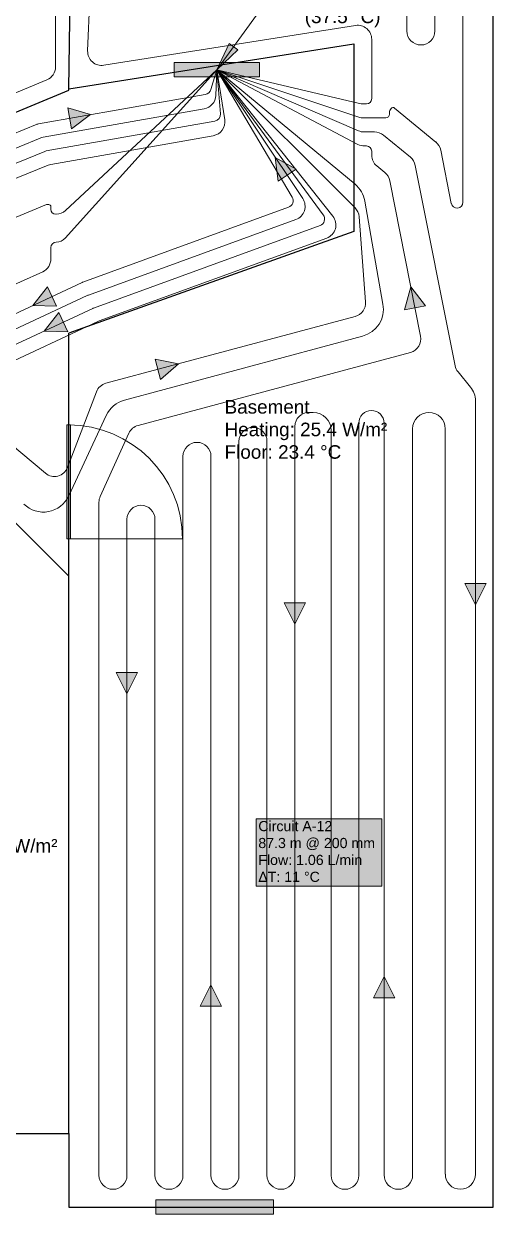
# Model space of a CAD drawing. Header units: inches. Extents: x 829 to 1577, y -3239 to 778.
# Drawn here: x 1274.6 to 1406.6, y 272.6 to 607.2 of the extents above; entities that cross this region are included whole.
import ezdxf

# ---------------------------------------------------------------- set-up
doc = ezdxf.new("R2010")
doc.units = ezdxf.units.IN
doc.header["$MEASUREMENT"] = 0
for name, color, linetype in [('BUILDING_WALLOPENINGS', 7, 'Continuous'), ('BUILDING_WALLS', 7, 'Continuous'), ('GENERAL_TABLES', 7, 'Continuous'), ('RADIANT_CIRCUITS', 7, 'Continuous'), ('RADIANT_MANIFOLDS', 7, 'Continuous')]:
    doc.layers.add(name, color=color, linetype=linetype)
doc.styles.add('Arial0', font='', dxfattribs={"height": 4})
doc.styles.get('Arial0').set_extended_font_data('Arial')

msp = doc.modelspace()

# ---------------------------------------------------------------- hatches: boundary and pattern name
at = {"layer": 'BUILDING_WALLOPENINGS', "lineweight": 0, "true_color": 0xffffff}
h = msp.add_hatch(color=7, dxfattribs=at)
h.dxf.hatch_style = 1
h.paths.add_polyline_path([(1287.71, 462.46), (1286.71, 462.46), (1286.71, 494.46), (1287.71, 494.46)], flags=16)
h = msp.add_hatch(color=7, dxfattribs=at)
h.dxf.hatch_style = 1
h.paths.add_polyline_path([(1287.71, 462.46), (1286.71, 462.46), (1286.71, 494.46), (1287.71, 494.46)], flags=16)
h = msp.add_hatch(color=7, dxfattribs=at)
h.dxf.hatch_style = 1
h.paths.add_polyline_path([(1287.71, 462.46), (1286.71, 462.46), (1286.71, 494.46), (1287.71, 494.46)], flags=16)
at = {"layer": 'BUILDING_WALLOPENINGS', "lineweight": 0, "true_color": 0xffffff, "transparency": 33554560}
h = msp.add_hatch(color=7, dxfattribs=at)
h.dxf.hatch_style = 1
h.paths.add_polyline_path([(1311.7, 272.58), (1311.7, 276.58), (1344.86, 276.58), (1344.86, 272.58)], flags=16)
at = {"layer": 'GENERAL_TABLES', "lineweight": 0}
h = msp.add_hatch(color=0, dxfattribs=at)
h.dxf.hatch_style = 1
h.paths.add_polyline_path([(1328.84, 594.31), (1332.33, 601.66), (1334.76, 599.9)], flags=16)
at = {"layer": 'GENERAL_TABLES', "lineweight": 0, "true_color": 0xeee8aa}
h = msp.add_hatch(color=41, dxfattribs=at)
h.dxf.hatch_style = 1
h.paths.add_polyline_path([(1339.98, 364.78), (1375.25, 364.78), (1375.25, 383.68), (1339.98, 383.68)], flags=16)
at = {"layer": 'RADIANT_CIRCUITS', "lineweight": 0, "true_color": 0x008000}
h = msp.add_hatch(color=96, dxfattribs=at)
h.dxf.hatch_style = 1
h.paths.add_polyline_path([(1288, 577.69), (1286.96, 583.6), (1293.39, 581.69)], flags=16)
at = {"layer": 'RADIANT_CIRCUITS', "lineweight": 0, "true_color": 0xff0000}
h = msp.add_hatch(color=1, dxfattribs=at)
h.dxf.hatch_style = 1
h.paths.add_polyline_path([(1351.15, 566.33), (1346.16, 562.99), (1345.32, 569.65)], flags=16)
h = msp.add_hatch(color=1, dxfattribs=at)
h.dxf.hatch_style = 1
h.paths.add_polyline_path([(1281.28, 533.29), (1283.82, 527.85), (1277.11, 528.04)], flags=16)
h = msp.add_hatch(color=1, dxfattribs=at)
h.dxf.hatch_style = 1
h.paths.add_polyline_path([(1387.56, 527.99), (1381.67, 526.82), (1383.44, 533.29)], flags=16)
at = {"layer": 'RADIANT_CIRCUITS', "lineweight": 0, "true_color": 0x008000}
h = msp.add_hatch(color=96, dxfattribs=at)
h.dxf.hatch_style = 1
h.paths.add_polyline_path([(1284.45, 526.08), (1286.99, 520.65), (1280.28, 520.83)], flags=16)
at = {"layer": 'RADIANT_CIRCUITS', "lineweight": 0, "true_color": 0xff0000}
h = msp.add_hatch(color=1, dxfattribs=at)
h.dxf.hatch_style = 1
h.paths.add_polyline_path([(1313.07, 507.2), (1311.52, 512.99), (1318.09, 511.65)], flags=16)
h = msp.add_hatch(color=1, dxfattribs=at)
h.dxf.hatch_style = 1
h.paths.add_polyline_path([(1398.62, 449.91), (1404.62, 449.91), (1401.62, 443.91)], flags=16)
h = msp.add_hatch(color=1, dxfattribs=at)
h.dxf.hatch_style = 1
h.paths.add_polyline_path([(1347.85, 444.42), (1353.85, 444.42), (1350.85, 438.42)], flags=16)
h = msp.add_hatch(color=1, dxfattribs=at)
h.dxf.hatch_style = 1
h.paths.add_polyline_path([(1300.61, 424.84), (1306.61, 424.84), (1303.61, 418.84)], flags=16)
h = msp.add_hatch(color=1, dxfattribs=at)
h.dxf.hatch_style = 1
h.paths.add_polyline_path([(1378.92, 333.44), (1372.92, 333.44), (1375.92, 339.44)], flags=16)
h = msp.add_hatch(color=1, dxfattribs=at)
h.dxf.hatch_style = 1
h.paths.add_polyline_path([(1330.23, 331.04), (1324.23, 331.04), (1327.23, 337.04)], flags=16)
at = {"layer": 'RADIANT_MANIFOLDS', "lineweight": 0, "true_color": 0xff0000}
h = msp.add_hatch(color=1, dxfattribs=at)
h.dxf.hatch_style = 1
h.paths.add_polyline_path([(1316.84, 592.31), (1316.84, 596.31), (1340.84, 596.31), (1340.84, 592.31)], flags=16)

# ---------------------------------------------------------------- linework, layer by layer
at = {"layer": 'BUILDING_WALLOPENINGS', "color": 253, "lineweight": 0, "true_color": 0xa9a9a9}
msp.add_line((1287.21, 462.46), (1319.21, 462.46), dxfattribs=at)
at = {"layer": 'BUILDING_WALLOPENINGS', "color": 0, "lineweight": 0}
msp.add_line((1311.7, 274.58), (1344.86, 274.58), dxfattribs=at)
at = {"layer": 'BUILDING_WALLOPENINGS', "color": 253, "lineweight": 0, "true_color": 0xa9a9a9}
msp.add_polyline3d([(1287.71, 462.46, 0), (1286.71, 462.46, 0), (1286.71, 494.46, 0), (1287.71, 494.46, 0)], close=True, dxfattribs=at)
msp.add_polyline3d([(1287.71, 462.46, 0), (1286.71, 462.46, 0), (1286.71, 494.46, 0), (1287.71, 494.46, 0)], close=True, dxfattribs=at)
msp.add_polyline3d([(1287.71, 462.46, 0), (1286.71, 462.46, 0), (1286.71, 494.46, 0), (1287.71, 494.46, 0)], close=True, dxfattribs=at)
at = {"layer": 'BUILDING_WALLOPENINGS', "color": 0, "lineweight": 0}
msp.add_polyline3d([(1311.7, 272.58, 0), (1311.7, 276.58, 0), (1344.86, 276.58, 0), (1344.86, 272.58, 0)], close=True, dxfattribs=at)
at = {"layer": 'BUILDING_WALLOPENINGS', "color": 253, "lineweight": 0, "true_color": 0xa9a9a9}
msp.add_arc((1287.21, 462.46), 32, 0, 90, dxfattribs=at)
at = {"layer": 'BUILDING_WALLS', "color": 5, "lineweight": 25, "true_color": 0x0000ff}
for p, q in [((1406.62, 274.58), (1406.62, 714.98)), ((1197.59, 295.29), (1287.21, 295.29)), ((1287.21, 295.29), (1287.21, 274.58)), ((1287.21, 274.58), (1406.62, 274.58))]:
    msp.add_line(p, q, dxfattribs=at)
at = {"layer": 'BUILDING_WALLS', "color": 98, "lineweight": 25, "true_color": 0x006400}
for p, q in [((1287.21, 588.94), (1288.53, 672.48)), ((1287.21, 588.94), (1367.44, 601.64)), ((1367.44, 601.64), (1367.44, 548.85)), ((1191.52, 548.87), (1287.21, 588.6)), ((1287.21, 588.6), (1287.21, 588.94)), ((1367.44, 548.85), (1287.21, 520.27)), ((1287.21, 451.94), (1287.21, 520.27)), ((1287.21, 451.94), (1252.49, 486.66)), ((1287.21, 295.29), (1287.21, 451.94))]:
    msp.add_line(p, q, dxfattribs=at)
at = {"layer": 'GENERAL_TABLES', "color": 0, "lineweight": 0}
for p, q in [((1344.84, 616.31), (1328.84, 594.31)), ((1375.25, 383.68), (1339.98, 383.68)), ((1339.98, 383.68), (1339.98, 364.78)), ((1375.25, 364.78), (1375.25, 383.68)), ((1339.98, 364.78), (1375.25, 364.78))]:
    msp.add_line(p, q, dxfattribs=at)
msp.add_polyline3d([(1328.84, 594.31, 0), (1332.33, 601.66, 0), (1334.76, 599.9, 0)], close=True, dxfattribs=at)
at = {"layer": 'GENERAL_TABLES', "color": 41, "lineweight": 0, "true_color": 0xeee8aa}
msp.add_polyline3d([(1339.98, 364.78, 0), (1375.25, 364.78, 0), (1375.25, 383.68, 0), (1339.98, 383.68, 0)], close=True, dxfattribs=at)
at = {"layer": 'RADIANT_CIRCUITS', "color": 5, "lineweight": 0, "true_color": 0x0000ff}
for p, q in [((1296.79, 706.55), (1292.54, 599.62)), ((1382.35, 605.21), (1382.35, 698.08)), ((1390.22, 698.08), (1390.22, 605.21)), ((1398.09, 557.06), (1398.09, 698.08)), ((1297.09, 595.57), (1367.89, 606.77)), ((1372.44, 602.88), (1372.44, 586.2)), ((1328.84, 594.31), (1331.09, 580.27)), ((1329.92, 581.96), (1328.84, 594.31)), ((1328.84, 594.31), (1369.13, 580.86)), ((1368.99, 584.8), (1328.84, 594.31)), ((1370.94, 584.7), (1369.9, 584.7)), ((1377.9, 583.44), (1377.9, 583.44)), ((1378.87, 583.54), (1390.49, 574)), ((1280.9, 571.49), (1328.3, 579.85)), ((1369.76, 580.76), (1376.39, 580.76)), ((1377.46, 581.84), (1377.46, 582.22)), ((1327.88, 575.77), (1282.21, 567.72)), ((1198.22, 537.71), (1280.5, 571.37)), ((1391.86, 571.73), (1394.84, 556.74)), ((1281.4, 567.49), (1200.55, 534.41))]:
    msp.add_line(p, q, dxfattribs=at)
at = {"layer": 'RADIANT_CIRCUITS', "color": 1, "lineweight": 0, "true_color": 0xff0000}
for p, q in [((1283.5, 595.11), (1283.5, 665.81)), ((1328.84, 594.31), (1350.08, 558.51)), ((1353.04, 558.1), (1328.84, 594.31)), ((1328.84, 594.31), (1367.76, 562.11)), ((1367.75, 555.49), (1328.84, 594.31)), ((1328.84, 594.31), (1368.69, 577.15)), ((1368.58, 573.34), (1328.84, 594.31)), ((1197.25, 556.75), (1281.07, 591.47)), ((1370.25, 576.82), (1373.23, 576.82)), ((1375.73, 575.93), (1383.32, 569.7)), ((1370.94, 572.89), (1370.41, 572.89)), ((1372.44, 570.31), (1372.44, 571.39)), ((1376.15, 565.4), (1373.88, 567.27)), ((1384.68, 567.43), (1395.89, 511.09)), ((1386.2, 519.43), (1377.51, 563.13)), ((1349.06, 555.65), (1291.16, 534.58)), ((1370.49, 557.41), (1375.61, 528.37)), ((1292.75, 530.97), (1351.12, 552.21)), ((1370.71, 529.07), (1368.9, 553)), ((1291, 534.52), (1246.31, 513.68)), ((1248.21, 510.22), (1292.43, 530.84)), ((1297.66, 506.17), (1367.81, 524.97)), ((1369.9, 519.4), (1302.87, 501.44)), ((1306.71, 494.32), (1383.36, 514.86)), ((1396.72, 509.35), (1400.24, 505.1)), ((1286.88, 482.5), (1295, 503.77)), ((1256.72, 500.98), (1280.67, 480.88)), ((1401.62, 501.27), (1401.62, 283.81)), ((1297.77, 497.16), (1287.21, 474.51)), ((1355.94, 497.99), (1354.79, 497.99)), ((1296.08, 474.36), (1304.14, 492.14)), ((1350.85, 494.06), (1350.85, 283.52)), ((1361.04, 283.46), (1361.04, 492.9)), ((1368.79, 494.97), (1368.79, 283.46)), ((1375.92, 283.6), (1375.92, 494.97)), ((1383.95, 493.39), (1383.95, 283.6)), ((1393.15, 283.81), (1393.15, 493.39)), ((1335.1, 489.84), (1335.1, 283.52)), ((1342.98, 283.52), (1342.98, 489.84)), ((1319.35, 485.62), (1319.35, 283.52)), ((1327.23, 283.52), (1327.23, 485.62)), ((1295.73, 283.52), (1295.73, 472.73)), ((1303.61, 467.94), (1303.61, 283.52)), ((1311.48, 283.52), (1311.48, 467.94))]:
    msp.add_line(p, q, dxfattribs=at)
at = {"layer": 'RADIANT_CIRCUITS', "color": 96, "lineweight": 0, "true_color": 0x008000}
for p, q in [((1328.84, 594.31), (1286.21, 546.97)), ((1286.31, 554.75), (1328.84, 594.31)), ((1327.18, 588.75), (1328.84, 594.31)), ((1328.84, 594.31), (1328.57, 587.05)), ((1328.84, 594.31), (1358.82, 553.51)), ((1361.52, 553.14), (1328.84, 594.31)), ((1278.7, 579.1), (1325.64, 587.37)), ((1325.32, 583.32), (1280.01, 575.33)), ((1194.13, 544.54), (1278.3, 578.98)), ((1279.2, 575.1), (1196.45, 541.24)), ((1269.57, 551.61), (1280.98, 556.4)), ((1280.98, 556.4), (1281.6, 556.4)), ((1282.21, 555.79), (1282.21, 555.06)), ((1283.55, 553.73), (1283.71, 553.73)), ((1357.91, 550.5), (1294.18, 527.3)), ((1283.71, 545.85), (1283.71, 545.85)), ((1295.77, 523.69), (1359.78, 546.99)), ((1282.21, 544.35), (1282.21, 541.12)), ((1279.9, 537.53), (1242.77, 520.71)), ((1294.02, 527.23), (1249.95, 506.69)), ((1251.85, 503.23), (1295.45, 523.56))]:
    msp.add_line(p, q, dxfattribs=at)
for points in [[(1288, 577.69, 0), (1286.96, 583.6, 0), (1293.39, 581.69, 0)], [(1284.45, 526.08, 0), (1286.99, 520.65, 0), (1280.28, 520.83, 0)]]:
    msp.add_polyline3d(points, close=True, dxfattribs=at)
at = {"layer": 'RADIANT_CIRCUITS', "color": 1, "lineweight": 0, "true_color": 0xff0000}
for points in [[(1351.15, 566.33, 0), (1346.16, 562.99, 0), (1345.32, 569.65, 0)], [(1281.28, 533.29, 0), (1283.82, 527.85, 0), (1277.11, 528.04, 0)], [(1387.56, 527.99, 0), (1381.67, 526.82, 0), (1383.44, 533.29, 0)], [(1313.07, 507.2, 0), (1311.52, 512.99, 0), (1318.09, 511.65, 0)], [(1398.62, 449.91, 0), (1404.62, 449.91, 0), (1401.62, 443.91, 0)], [(1347.85, 444.42, 0), (1353.85, 444.42, 0), (1350.85, 438.42, 0)], [(1300.61, 424.84, 0), (1306.61, 424.84, 0), (1303.61, 418.84, 0)], [(1378.92, 333.44, 0), (1372.92, 333.44, 0), (1375.92, 339.44, 0)], [(1330.23, 331.04, 0), (1324.23, 331.04, 0), (1327.23, 337.04, 0)]]:
    msp.add_polyline3d(points, close=True, dxfattribs=at)
at = {"layer": 'RADIANT_CIRCUITS', "color": 5, "lineweight": 0, "true_color": 0x0000ff}
for centre, radius, start, end in [((1368.5, 602.88), 3.94, 0, 98.989), ((1386.28, 605.21), 3.94, 180, 270), ((1386.28, 605.21), 3.94, 270, 0), ((1296.48, 599.46), 3.94, 177.724, 278.989), ((1370.94, 586.2), 1.5, 270, 0), ((1369.9, 588.64), 3.94, 256.684, 270), ((1379.39, 582.22), 1.93, 140.625, 180), ((1378.43, 583.01), 0.691, 50.625, 140.625), ((1327.2, 579.65), 3.94, 280, 9.102), ((1327.96, 581.79), 1.97, 280, 5.011), ((1369.76, 582.73), 1.97, 251.549, 270), ((1376.39, 581.84), 1.07, 270, 0), ((1387.99, 570.96), 3.94, 11.25, 50.625), ((1281.24, 569.55), 1.97, 100, 112.25), ((1282.89, 563.84), 3.94, 100, 112.25), ((1396.45, 557.06), 1.64, 191.25, 0)]:
    msp.add_arc(centre, radius, start, end, dxfattribs=at)
at = {"layer": 'RADIANT_CIRCUITS', "color": 1, "lineweight": 0, "true_color": 0xff0000}
for centre, radius, start, end in [((1279.56, 595.11), 3.94, 292.5, 0), ((1370.25, 580.76), 3.94, 246.702, 270), ((1373.23, 572.89), 3.94, 50.625, 90), ((1370.41, 576.82), 3.94, 242.184, 270), ((1370.94, 571.39), 1.5, 0, 90), ((1376.38, 570.31), 3.94, 180, 230.625), ((1380.82, 566.66), 3.94, 11.25, 50.625), ((1373.65, 562.36), 3.94, 11.25, 50.625), ((1362.74, 556.05), 7.87, 10, 50.402), ((1348.38, 557.5), 1.97, 290, 30.68), ((1349.77, 555.91), 3.94, 290, 33.764), ((1364.97, 552.7), 3.94, 4.339, 45.071), ((1291.83, 532.73), 1.97, 110, 115), ((1294.09, 527.27), 3.94, 110, 115), ((1366.79, 528.77), 3.94, 285, 4.339), ((1367.86, 527.01), 7.87, 285, 10), ((1382.34, 518.66), 3.94, 285, 11.25), ((1399.75, 511.86), 3.94, 191.25, 219.667), ((1298.68, 502.37), 3.94, 105, 159.108), ((1395.62, 501.27), 6, 0, 39.667), ((1304.91, 493.83), 7.87, 105, 155), ((1354.79, 494.06), 3.94, 90, 180), ((1355.94, 492.9), 5.09, 0, 90), ((1372.36, 494.97), 3.56, 90, 180), ((1372.36, 494.97), 3.56, 0, 90), ((1388.55, 493.39), 4.6, 90, 180), ((1388.55, 493.39), 4.6, 0, 90), ((1307.73, 490.51), 3.94, 105, 155.625), ((1339.04, 489.84), 3.94, 90, 180), ((1339.04, 489.84), 3.94, 0, 90), ((1323.29, 485.62), 3.94, 90, 180), ((1323.29, 485.62), 3.94, 0, 90), ((1283.2, 483.9), 3.94, 230, 339.1079), ((1280.08, 477.84), 7.87, 225.762, 335), ((1299.67, 472.73), 3.94, 155.625, 180), ((1307.54, 467.94), 3.94, 90, 180), ((1307.54, 467.94), 3.94, 0, 90), ((1299.67, 283.52), 3.94, 180, 270), ((1299.67, 283.52), 3.94, 270, 0), ((1315.42, 283.52), 3.94, 180, 270), ((1315.42, 283.52), 3.94, 270, 0), ((1331.17, 283.52), 3.94, 180, 270), ((1331.17, 283.52), 3.94, 270, 0), ((1346.91, 283.52), 3.94, 180, 270), ((1346.91, 283.52), 3.94, 270, 0), ((1364.92, 283.46), 3.88, 180, 270), ((1364.92, 283.46), 3.88, 270, 0), ((1379.94, 283.6), 4.02, 180, 270), ((1379.94, 283.6), 4.02, 270, 0), ((1397.39, 283.81), 4.23, 180, 270), ((1397.39, 283.81), 4.23, 270, 0)]:
    msp.add_arc(centre, radius, start, end, dxfattribs=at)
at = {"layer": 'RADIANT_CIRCUITS', "color": 96, "lineweight": 0, "true_color": 0x008000}
for centre, radius, start, end in [((1324.64, 587.2), 3.94, 280, 357.9132), ((1325.3, 589.31), 1.97, 280, 343.4269), ((1279.04, 577.16), 1.97, 100, 112.25), ((1280.69, 571.45), 3.94, 100, 112.25), ((1281.6, 555.79), 0.613, 0, 90), ((1283.55, 555.06), 1.34, 180, 270), ((1283.71, 557.54), 3.81, 270, 312.928), ((1357.23, 552.34), 1.97, 290, 36.311), ((1358.44, 550.69), 3.94, 290, 38.443), ((1283.71, 544.35), 1.5, 90, 180), ((1283.71, 549.22), 3.37, 270, 318.0009), ((1278.27, 541.12), 3.94, 294.375, 0), ((1294.85, 525.45), 1.97, 110, 115), ((1297.11, 519.99), 3.94, 110, 115)]:
    msp.add_arc(centre, radius, start, end, dxfattribs=at)
at = {"layer": 'RADIANT_MANIFOLDS', "color": 0, "lineweight": 0}
msp.add_polyline3d([(1316.84, 592.31, 0), (1316.84, 596.31, 0), (1340.84, 596.31, 0), (1340.84, 592.31, 0)], close=True, dxfattribs=at)

# ---------------------------------------------------------------- texts
at = {"layer": 'GENERAL_TABLES', "color": 0, "lineweight": 0, "attachment_point": 1, "style": 'Arial0'}
for s, insert, char_height in [('Manifold 4\\P(37.5 °C)\\P', (1353.6, 617.55), 3.802), ('Basement\\PHeating: 25.4 W/m²\\PFloor: 23.4 °C\\P', (1331.06, 501.44), 3.8021), ('Bed 4\\PHeating: 17.0 W/m²\\PFloor: 22.7 °C\\P', (1238.31, 384.39), 3.8021), ('Circuit A-12\\P87.3 m @ 200 mm\\PFlow: 1.06 L/min\\PΔT: 11 °C\\P', (1340.55, 383.11), 2.8516)]:
    msp.add_mtext(s, dxfattribs=dict(at, insert=insert, char_height=char_height))

doc.saveas('drawing.dxf')
